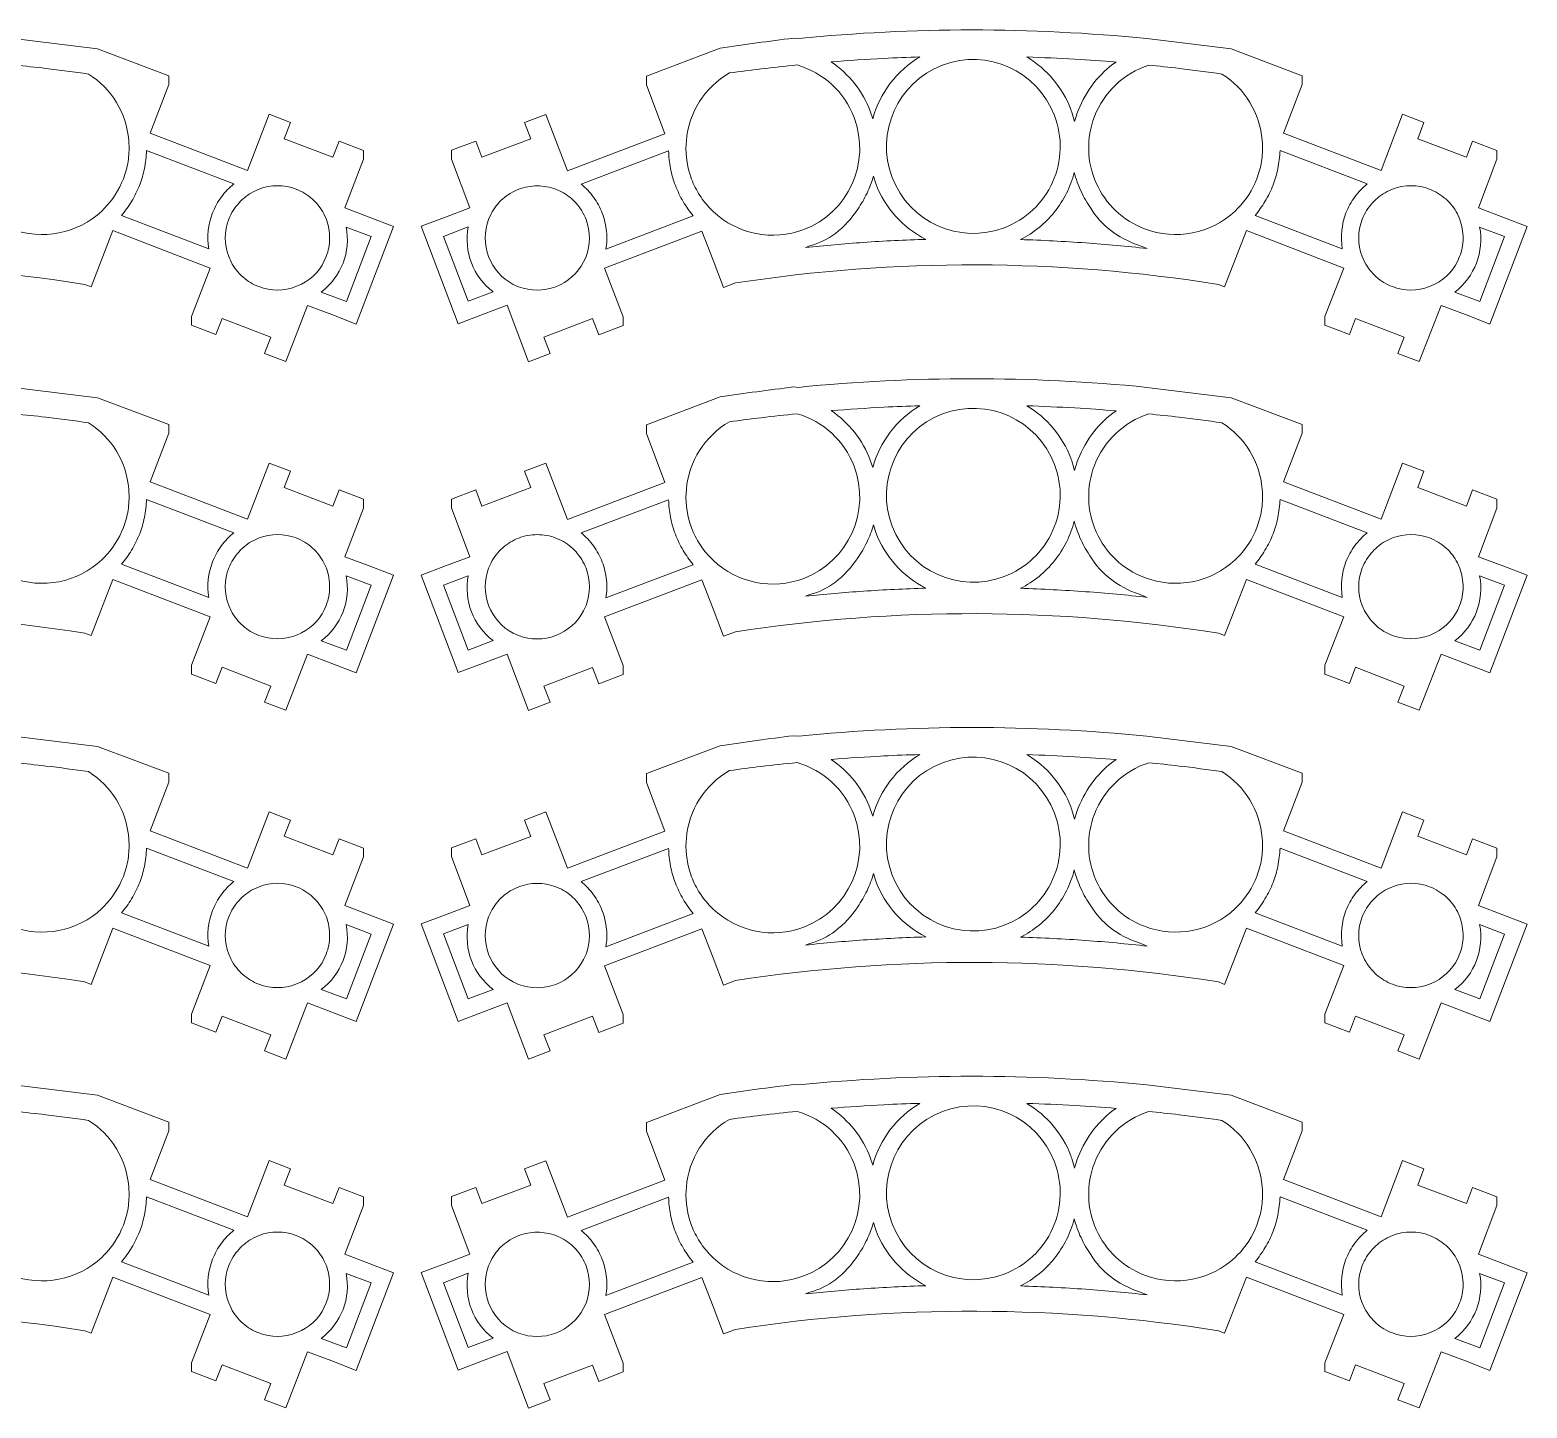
# Model space of a CAD drawing. Header units: millimetres. Extents: x 111 to 659, y 345 to 953.
# Drawn here: x 283.9 to 369.7, y 643.6 to 722.6 of the extents above; entities that cross this region are included whole.
import ezdxf

# ---------------------------------------------------------------- set-up
doc = ezdxf.new("R2010")
doc.units = ezdxf.units.MM
doc.header["$MEASUREMENT"] = 0
doc.layers.get('0').update_dxf_attribs({"linetype": 'CONTINUOUS', "lineweight": 0})

msp = doc.modelspace()

# ---------------------------------------------------------------- linework, layer by layer
for p, q in [((287.742, 721.5), (282.917, 722.097)), ((327.646, 722.119), (327.933, 722.097)), ((352.742, 721.5), (347.917, 722.097)), ((291.828, 719.964), (287.742, 721.5)), ((323.447, 721.548), (319.211, 719.945)), ((356.828, 719.964), (352.742, 721.5)), ((291.828, 719.964), (291.828, 719.464)), ((319.211, 719.445), (319.211, 719.945)), ((356.828, 719.964), (356.828, 719.464)), ((290.752, 716.674), (291.828, 719.464)), ((319.211, 719.445), (320.278, 716.643)), ((355.752, 716.674), (356.828, 719.464)), ((297.576, 717.757), (296.343, 714.53)), ((298.805, 717.284), (297.576, 717.757)), ((362.576, 717.757), (361.343, 714.53)), ((363.805, 717.284), (362.576, 717.757)), ((298.446, 716.355), (298.805, 717.284)), ((313.453, 717.747), (312.224, 717.284)), ((312.224, 717.284), (312.583, 716.347)), ((314.686, 714.519), (313.453, 717.747)), ((363.446, 716.355), (363.805, 717.284)), ((296.343, 714.53), (290.752, 716.674)), ((301.237, 715.289), (298.446, 716.355)), ((301.596, 716.217), (301.237, 715.289)), ((302.992, 715.677), (301.596, 716.217)), ((309.433, 716.217), (308.038, 715.689)), ((309.782, 715.289), (309.433, 716.217)), ((312.583, 716.347), (309.782, 715.289)), ((320.278, 716.643), (314.686, 714.519)), ((361.343, 714.53), (355.752, 716.674)), ((366.237, 715.289), (363.446, 716.355)), ((366.596, 716.217), (366.237, 715.289)), ((367.992, 715.677), (366.596, 716.217)), ((301.925, 712.387), (302.992, 715.177)), ((302.992, 715.177), (302.992, 715.677)), ((308.038, 715.689), (308.038, 715.189)), ((308.038, 715.189), (309.095, 712.387)), ((366.925, 712.387), (367.992, 715.177)), ((367.992, 715.177), (367.992, 715.677)), ((303.32, 711.858), (301.925, 712.387)), ((304.716, 711.321), (303.32, 711.858)), ((307.699, 711.858), (306.304, 711.332)), ((309.095, 712.387), (307.699, 711.858)), ((368.32, 711.858), (366.925, 712.387)), ((369.716, 711.321), (368.32, 711.858)), ((287.373, 707.863), (288.619, 711.082)), ((288.619, 711.082), (294.2, 708.938)), ((302.573, 705.728), (304.716, 711.321)), ((306.304, 711.332), (308.427, 705.74)), ((316.809, 708.93), (322.401, 711.051)), ((322.401, 711.051), (323.039, 709.388)), ((352.373, 707.863), (353.619, 711.082)), ((353.619, 711.082), (359.2, 708.938)), ((367.573, 705.728), (369.716, 711.321)), ((323.039, 709.388), (323.634, 707.823)), ((294.2, 708.938), (293.124, 706.159)), ((317.876, 706.139), (316.809, 708.93)), ((359.2, 708.938), (358.124, 706.159)), ((287.014, 707.999), (287.373, 707.863)), ((287.542, 708.3), (287.542, 708.3)), ((323.634, 707.823), (324.315, 708.081)), ((352.014, 707.999), (352.373, 707.863)), ((352.542, 708.3), (352.542, 708.3)), ((298.537, 703.579), (299.782, 706.795)), ((299.782, 706.795), (301.177, 706.269)), ((309.822, 706.269), (311.227, 706.806)), ((311.227, 706.806), (312.449, 703.567)), ((363.537, 703.579), (364.782, 706.795)), ((364.782, 706.795), (366.177, 706.269)), ((293.124, 705.659), (293.124, 706.159)), ((294.529, 705.119), (294.878, 706.047)), ((294.878, 706.047), (297.669, 704.97)), ((301.177, 706.269), (302.573, 705.728)), ((308.427, 705.74), (309.822, 706.269)), ((313.331, 704.97), (316.122, 706.036)), ((316.122, 706.036), (316.48, 705.099)), ((317.876, 706.139), (317.876, 705.639)), ((358.124, 705.659), (358.124, 706.159)), ((359.529, 705.119), (359.878, 706.047)), ((359.878, 706.047), (362.669, 704.97)), ((366.177, 706.269), (367.573, 705.728)), ((293.124, 705.659), (294.529, 705.119)), ((297.669, 704.97), (297.31, 704.044)), ((313.689, 704.044), (313.331, 704.97)), ((316.48, 705.099), (317.876, 705.639)), ((358.124, 705.659), (359.529, 705.119)), ((362.669, 704.97), (362.31, 704.044)), ((297.31, 704.044), (298.537, 703.579)), ((312.449, 703.567), (313.689, 704.044)), ((362.31, 704.044), (363.537, 703.579)), ((287.742, 701.5), (282.917, 702.097)), ((291.828, 699.964), (287.742, 701.5)), ((323.447, 701.548), (319.211, 699.945)), ((327.646, 702.119), (327.933, 702.097)), ((352.742, 701.5), (347.917, 702.097)), ((356.828, 699.964), (352.742, 701.5)), ((291.828, 699.964), (291.828, 699.464)), ((319.211, 699.445), (319.211, 699.945)), ((356.828, 699.964), (356.828, 699.464)), ((290.752, 696.674), (291.828, 699.464)), ((319.211, 699.445), (320.278, 696.643)), ((355.752, 696.674), (356.828, 699.464)), ((297.576, 697.757), (296.343, 694.53)), ((298.805, 697.284), (297.576, 697.757)), ((298.446, 696.355), (298.805, 697.284)), ((313.453, 697.747), (312.224, 697.284)), ((312.224, 697.284), (312.583, 696.347)), ((314.686, 694.519), (313.453, 697.747)), ((362.576, 697.757), (361.343, 694.53)), ((363.805, 697.284), (362.576, 697.757)), ((363.446, 696.355), (363.805, 697.284)), ((296.343, 694.53), (290.752, 696.674)), ((301.237, 695.289), (298.446, 696.355)), ((312.583, 696.347), (309.782, 695.289)), ((320.278, 696.643), (314.686, 694.519)), ((361.343, 694.53), (355.752, 696.674)), ((366.237, 695.289), (363.446, 696.355)), ((301.596, 696.217), (301.237, 695.289)), ((302.992, 695.677), (301.596, 696.217)), ((302.992, 695.177), (302.992, 695.677)), ((309.433, 696.217), (308.038, 695.689)), ((308.038, 695.689), (308.038, 695.189)), ((309.782, 695.289), (309.433, 696.217)), ((366.596, 696.217), (366.237, 695.289)), ((367.992, 695.677), (366.596, 696.217)), ((367.992, 695.177), (367.992, 695.677)), ((301.925, 692.387), (302.992, 695.177)), ((308.038, 695.189), (309.095, 692.387)), ((366.925, 692.387), (367.992, 695.177)), ((303.32, 691.858), (301.925, 692.387)), ((309.095, 692.387), (307.699, 691.858)), ((368.32, 691.858), (366.925, 692.387)), ((302.573, 685.728), (304.716, 691.321)), ((304.716, 691.321), (303.32, 691.858)), ((307.699, 691.858), (306.304, 691.332)), ((306.304, 691.332), (308.427, 685.74)), ((367.573, 685.728), (369.716, 691.321)), ((369.716, 691.321), (368.32, 691.858)), ((287.373, 687.863), (288.619, 691.082)), ((288.619, 691.082), (294.2, 688.938)), ((316.809, 688.93), (322.401, 691.051)), ((322.401, 691.051), (323.039, 689.388)), ((352.373, 687.863), (353.619, 691.082)), ((353.619, 691.082), (359.2, 688.938)), ((294.2, 688.938), (293.124, 686.159)), ((317.876, 686.139), (316.809, 688.93)), ((323.039, 689.388), (323.634, 687.823)), ((359.2, 688.938), (358.124, 686.159)), ((287.014, 687.999), (287.373, 687.863)), ((287.542, 688.3), (287.542, 688.3)), ((323.634, 687.823), (324.315, 688.081)), ((352.014, 687.999), (352.373, 687.863)), ((352.542, 688.3), (352.542, 688.3)), ((293.124, 685.659), (293.124, 686.159)), ((294.529, 685.119), (294.878, 686.047)), ((294.878, 686.047), (297.669, 684.97)), ((298.537, 683.579), (299.782, 686.795)), ((299.782, 686.795), (301.177, 686.269)), ((301.177, 686.269), (302.573, 685.728)), ((308.427, 685.74), (309.822, 686.269)), ((309.822, 686.269), (311.227, 686.806)), ((311.227, 686.806), (312.449, 683.567)), ((313.331, 684.97), (316.122, 686.036)), ((316.122, 686.036), (316.48, 685.099)), ((317.876, 686.139), (317.876, 685.639)), ((358.124, 685.659), (358.124, 686.159)), ((359.529, 685.119), (359.878, 686.047)), ((359.878, 686.047), (362.669, 684.97)), ((363.537, 683.579), (364.782, 686.795)), ((364.782, 686.795), (366.177, 686.269)), ((366.177, 686.269), (367.573, 685.728)), ((293.124, 685.659), (294.529, 685.119)), ((316.48, 685.099), (317.876, 685.639)), ((358.124, 685.659), (359.529, 685.119)), ((297.669, 684.97), (297.31, 684.044)), ((313.689, 684.044), (313.331, 684.97)), ((362.669, 684.97), (362.31, 684.044)), ((297.31, 684.044), (298.537, 683.579)), ((312.449, 683.567), (313.689, 684.044)), ((362.31, 684.044), (363.537, 683.579)), ((287.742, 681.5), (282.917, 682.097)), ((327.646, 682.119), (327.933, 682.097)), ((352.742, 681.5), (347.917, 682.097)), ((291.828, 679.964), (287.742, 681.5)), ((323.447, 681.548), (319.211, 679.945)), ((356.828, 679.964), (352.742, 681.5)), ((290.752, 676.674), (291.828, 679.464)), ((291.828, 679.964), (291.828, 679.464)), ((319.211, 679.445), (319.211, 679.945)), ((319.211, 679.445), (320.278, 676.643)), ((355.752, 676.674), (356.828, 679.464)), ((356.828, 679.964), (356.828, 679.464)), ((297.576, 677.757), (296.343, 674.53)), ((298.805, 677.284), (297.576, 677.757)), ((313.453, 677.747), (312.224, 677.284)), ((314.686, 674.519), (313.453, 677.747)), ((362.576, 677.757), (361.343, 674.53)), ((363.805, 677.284), (362.576, 677.757)), ((296.343, 674.53), (290.752, 676.674)), ((298.446, 676.355), (298.805, 677.284)), ((312.224, 677.284), (312.583, 676.347)), ((320.278, 676.643), (314.686, 674.519)), ((361.343, 674.53), (355.752, 676.674)), ((363.446, 676.355), (363.805, 677.284)), ((301.237, 675.289), (298.446, 676.355)), ((301.596, 676.217), (301.237, 675.289)), ((302.992, 675.677), (301.596, 676.217)), ((309.433, 676.217), (308.038, 675.689)), ((308.038, 675.689), (308.038, 675.189)), ((309.782, 675.289), (309.433, 676.217)), ((312.583, 676.347), (309.782, 675.289)), ((366.237, 675.289), (363.446, 676.355)), ((366.596, 676.217), (366.237, 675.289)), ((367.992, 675.677), (366.596, 676.217)), ((301.925, 672.387), (302.992, 675.177)), ((302.992, 675.177), (302.992, 675.677)), ((308.038, 675.189), (309.095, 672.387)), ((366.925, 672.387), (367.992, 675.177)), ((367.992, 675.177), (367.992, 675.677)), ((303.32, 671.858), (301.925, 672.387)), ((309.095, 672.387), (307.699, 671.858)), ((368.32, 671.858), (366.925, 672.387)), ((304.716, 671.321), (303.32, 671.858)), ((307.699, 671.858), (306.304, 671.332)), ((369.716, 671.321), (368.32, 671.858)), ((287.373, 667.863), (288.619, 671.082)), ((288.619, 671.082), (294.2, 668.938)), ((302.573, 665.728), (304.716, 671.321)), ((306.304, 671.332), (308.427, 665.74)), ((316.809, 668.93), (322.401, 671.051)), ((322.401, 671.051), (323.039, 669.388)), ((352.373, 667.863), (353.619, 671.082)), ((353.619, 671.082), (359.2, 668.938)), ((367.573, 665.728), (369.716, 671.321)), ((294.2, 668.938), (293.124, 666.159)), ((317.876, 666.139), (316.809, 668.93)), ((323.039, 669.388), (323.634, 667.823)), ((359.2, 668.938), (358.124, 666.159)), ((287.014, 667.999), (287.373, 667.863)), ((287.542, 668.3), (287.542, 668.3)), ((323.634, 667.823), (324.315, 668.081)), ((352.014, 667.999), (352.373, 667.863)), ((352.542, 668.3), (352.542, 668.3)), ((298.537, 663.579), (299.782, 666.795)), ((299.782, 666.795), (301.177, 666.269)), ((301.177, 666.269), (302.573, 665.728)), ((308.427, 665.74), (309.822, 666.269)), ((309.822, 666.269), (311.227, 666.806)), ((311.227, 666.806), (312.449, 663.567)), ((363.537, 663.579), (364.782, 666.795)), ((364.782, 666.795), (366.177, 666.269)), ((366.177, 666.269), (367.573, 665.728)), ((293.124, 665.659), (293.124, 666.159)), ((293.124, 665.659), (294.529, 665.119)), ((294.529, 665.119), (294.878, 666.047)), ((294.878, 666.047), (297.669, 664.97)), ((313.331, 664.97), (316.122, 666.036)), ((316.122, 666.036), (316.48, 665.099)), ((316.48, 665.099), (317.876, 665.639)), ((317.876, 666.139), (317.876, 665.639)), ((358.124, 665.659), (358.124, 666.159)), ((358.124, 665.659), (359.529, 665.119)), ((359.529, 665.119), (359.878, 666.047)), ((359.878, 666.047), (362.669, 664.97)), ((297.669, 664.97), (297.31, 664.044)), ((313.689, 664.044), (313.331, 664.97)), ((362.669, 664.97), (362.31, 664.044)), ((297.31, 664.044), (298.537, 663.579)), ((312.449, 663.567), (313.689, 664.044)), ((362.31, 664.044), (363.537, 663.579)), ((287.742, 661.5), (282.917, 662.097)), ((327.646, 662.119), (327.933, 662.097)), ((352.742, 661.5), (347.917, 662.097)), ((291.828, 659.964), (287.742, 661.5)), ((323.447, 661.548), (319.211, 659.945)), ((356.828, 659.964), (352.742, 661.5)), ((290.752, 656.674), (291.828, 659.464)), ((291.828, 659.964), (291.828, 659.464)), ((319.211, 659.445), (319.211, 659.945)), ((319.211, 659.445), (320.278, 656.643)), ((355.752, 656.674), (356.828, 659.464)), ((356.828, 659.964), (356.828, 659.464)), ((297.576, 657.757), (296.343, 654.53)), ((298.805, 657.284), (297.576, 657.757)), ((313.453, 657.747), (312.224, 657.284)), ((314.686, 654.519), (313.453, 657.747)), ((362.576, 657.757), (361.343, 654.53)), ((363.805, 657.284), (362.576, 657.757)), ((298.446, 656.355), (298.805, 657.284)), ((312.224, 657.284), (312.583, 656.347)), ((363.446, 656.355), (363.805, 657.284)), ((296.343, 654.53), (290.752, 656.674)), ((301.237, 655.289), (298.446, 656.355)), ((301.596, 656.217), (301.237, 655.289)), ((302.992, 655.677), (301.596, 656.217)), ((309.433, 656.217), (308.038, 655.689)), ((309.782, 655.289), (309.433, 656.217)), ((312.583, 656.347), (309.782, 655.289)), ((320.278, 656.643), (314.686, 654.519)), ((361.343, 654.53), (355.752, 656.674)), ((366.237, 655.289), (363.446, 656.355)), ((366.596, 656.217), (366.237, 655.289)), ((367.992, 655.677), (366.596, 656.217)), ((301.925, 652.387), (302.992, 655.177)), ((302.992, 655.177), (302.992, 655.677)), ((308.038, 655.689), (308.038, 655.189)), ((308.038, 655.189), (309.095, 652.387)), ((366.925, 652.387), (367.992, 655.177)), ((367.992, 655.177), (367.992, 655.677)), ((303.32, 651.858), (301.925, 652.387)), ((304.716, 651.321), (303.32, 651.858)), ((307.699, 651.858), (306.304, 651.332)), ((309.095, 652.387), (307.699, 651.858)), ((368.32, 651.858), (366.925, 652.387)), ((369.716, 651.321), (368.32, 651.858)), ((287.373, 647.863), (288.619, 651.082)), ((288.619, 651.082), (294.2, 648.938)), ((302.573, 645.728), (304.716, 651.321)), ((306.304, 651.332), (308.427, 645.74)), ((316.809, 648.93), (322.401, 651.051)), ((322.401, 651.051), (323.039, 649.388)), ((352.373, 647.863), (353.619, 651.082)), ((353.619, 651.082), (359.2, 648.938)), ((367.573, 645.728), (369.716, 651.321)), ((323.039, 649.388), (323.634, 647.823)), ((287.542, 648.3), (287.542, 648.3)), ((294.2, 648.938), (293.124, 646.159)), ((317.876, 646.139), (316.809, 648.93)), ((352.542, 648.3), (352.542, 648.3)), ((359.2, 648.938), (358.124, 646.159)), ((287.014, 647.999), (287.373, 647.863)), ((323.634, 647.823), (324.315, 648.081)), ((352.014, 647.999), (352.373, 647.863)), ((298.537, 643.579), (299.782, 646.795)), ((299.782, 646.795), (301.177, 646.269)), ((309.822, 646.269), (311.227, 646.806)), ((311.227, 646.806), (312.449, 643.567)), ((363.537, 643.579), (364.782, 646.795)), ((364.782, 646.795), (366.177, 646.269)), ((293.124, 645.659), (293.124, 646.159)), ((293.124, 645.659), (294.529, 645.119)), ((294.529, 645.119), (294.878, 646.047)), ((294.878, 646.047), (297.669, 644.97)), ((301.177, 646.269), (302.573, 645.728)), ((308.427, 645.74), (309.822, 646.269)), ((313.331, 644.97), (316.122, 646.036)), ((316.122, 646.036), (316.48, 645.099)), ((316.48, 645.099), (317.876, 645.639)), ((317.876, 646.139), (317.876, 645.639)), ((358.124, 645.659), (358.124, 646.159)), ((358.124, 645.659), (359.529, 645.119)), ((359.529, 645.119), (359.878, 646.047)), ((359.878, 646.047), (362.669, 644.97)), ((366.177, 646.269), (367.573, 645.728)), ((297.669, 644.97), (297.31, 644.044)), ((313.689, 644.044), (313.331, 644.97)), ((362.669, 644.97), (362.31, 644.044)), ((297.31, 644.044), (298.537, 643.579)), ((312.449, 643.567), (313.689, 644.044)), ((362.31, 644.044), (363.537, 643.579))]:
    msp.add_line(p, q)
for points in [[(289.526, 716.266), (289.536, 716.066, -0.054425), (289.487, 715.051, -0.053487), (289.217, 714.052, -0.100953), (288.12, 712.347), (287.981, 712.207, -0.287067), (282.778, 711.191, -0.415558), (279.907, 717.619, -0.226917), (283.017, 720.57, -0.007068), (284.764, 720.384, -0.005027), (287.213, 720.064, -0.236584), (289.526, 716.266)], [(328.232, 711.141, -0.287831), (323.049, 712.179), (322.909, 712.317, -0.052854), (322.278, 713.1, -0.050815), (321.803, 714.032, -0.102063), (321.484, 716.035), (321.504, 716.235, -0.24494), (323.976, 720.123, -0.00509), (325.803, 720.358, -0.004547), (327.853, 720.581, -0.236269), (331.122, 717.571, -0.414028), (328.232, 711.141)], [(332.049, 717.928, 0.077823), (331.158, 719.506, 0.076395), (329.807, 720.761, -0.005371), (332.827, 720.959, -0.007873), (334.89, 721.04, 0.194251), (332.199, 717.501), (332.049, 717.928)], [(342.615, 717.681, -0.415192), (339.734, 711.25, -0.413691), (333.305, 714.131, -0.413162), (336.186, 720.57, -0.414145), (342.615, 717.681)], [(343.98, 717.979, 0.013291), (343.838, 717.577, 0.02236), (343.771, 717.332, 0.004326), (343.607, 717.878, 0.014539), (343.552, 718.038, 0.16748), (341.03, 721.04, -0.00559), (343.791, 720.914, -0.006552), (346.143, 720.75, 0.076515), (344.869, 719.55, 0.074146), (343.98, 717.979)], [(354.526, 716.266), (354.536, 716.066, -0.054425), (354.487, 715.051, -0.053487), (354.217, 714.052, -0.100953), (353.12, 712.347), (352.981, 712.207, -0.287067), (347.778, 711.191, -0.415558), (344.907, 717.619, -0.226917), (348.017, 720.57, -0.007068), (349.764, 720.384, -0.005027), (352.213, 720.064, -0.236584), (354.526, 716.266)], [(294.33, 712.097, 0.132628), (294.121, 710.044), (289.117, 711.959, 0.041693), (289.687, 712.759, 0.038876), (290.154, 713.703, 0.042088), (290.423, 714.629, 0.03848), (290.552, 715.675), (295.556, 713.762, 0.066325), (294.843, 713.023, 0.064288), (294.33, 712.097)], [(316.68, 712.077, 0.06475), (316.181, 713.003, 0.065968), (315.473, 713.754), (320.487, 715.656, 0.044697), (320.591, 714.665, 0.043134), (320.876, 713.672, 0.041118), (321.322, 712.749, 0.041962), (321.903, 711.928), (316.889, 710.024, 0.069681), (316.927, 711.037, 0.065961), (316.68, 712.077)], [(359.33, 712.097, 0.132628), (359.121, 710.044), (354.117, 711.959, 0.041693), (354.687, 712.759, 0.038876), (355.154, 713.703, 0.042088), (355.423, 714.629, 0.03848), (355.552, 715.675), (360.556, 713.762, 0.066325), (359.843, 713.023, 0.064288), (359.33, 712.097)], [(344.698, 712.367, 0.091045), (345.823, 711.112, 0.084168), (347.429, 710.255), (347.937, 710.055, 0.010209), (344.405, 710.379, 0.009685), (340.671, 710.572, 0.106995), (342.615, 712.153, 0.105702), (343.751, 714.421, 0.045155), (344.136, 713.339, 0.046146), (344.698, 712.367)], [(299.124, 713.464, -0.088924), (300.07, 712.881, -0.092954), (300.719, 712.038), (300.859, 711.729, -0.087529), (301.047, 710.629, -0.092877), (300.849, 709.596, -0.186269), (299.433, 708.013), (299.114, 707.872, -0.18288), (296.991, 707.872, -0.092851), (296.082, 708.418, -0.088925), (295.397, 709.287), (295.257, 709.596, -0.184249), (295.267, 711.74, -0.087631), (295.85, 712.673, -0.090656), (296.692, 713.324), (297.001, 713.464, -0.184413), (299.124, 713.464)], [(314.018, 707.864, -0.182868), (311.885, 707.864), (311.576, 708.001, -0.184268), (310.161, 709.596, -0.182216), (310.161, 711.729), (310.301, 712.038, -0.090804), (310.975, 712.9, -0.092576), (311.895, 713.453, -0.093671), (312.94, 713.65, -0.089911), (314.028, 713.453), (314.337, 713.315, -0.091831), (315.178, 712.66, -0.08886), (315.753, 711.72, -0.181041), (315.753, 709.588), (315.613, 709.287, -0.181394), (314.018, 707.864)], [(328.341, 710.114), (328.59, 710.215, 0.100766), (330.053, 710.928, 0.086609), (331.331, 712.317, 0.043118), (331.864, 713.23, 0.043491), (332.229, 714.213), (332.368, 713.782, 0.186024), (335.239, 710.584, 0.009334), (331.654, 710.407, 0.010074), (328.341, 710.114)], [(364.124, 713.464, -0.088924), (365.07, 712.881, -0.092954), (365.719, 712.038), (365.859, 711.729, -0.087529), (366.047, 710.629, -0.092877), (365.849, 709.596, -0.186269), (364.433, 708.013), (364.114, 707.872, -0.18288), (361.991, 707.872, -0.092851), (361.082, 708.418, -0.088925), (360.397, 709.287), (360.257, 709.596, -0.184249), (360.267, 711.74, -0.087631), (360.85, 712.673, -0.090656), (361.692, 713.324), (362.001, 713.464, -0.184413), (364.124, 713.464)], [(302.005, 707.025), (300.57, 707.563, 0.285719), (301.995, 711.29), (303.42, 710.744), (302.005, 707.025)], [(308.989, 707.034), (310.424, 707.571, -0.285719), (308.999, 711.298), (307.574, 710.753), (308.989, 707.034)], [(367.005, 707.025), (365.57, 707.563, 0.285719), (366.995, 711.29), (368.42, 710.744), (367.005, 707.025)], [(328.232, 691.141, -0.287831), (323.049, 692.179), (322.909, 692.317, -0.052854), (322.278, 693.1, -0.050815), (321.803, 694.032, -0.102063), (321.484, 696.035), (321.504, 696.235, -0.24494), (323.976, 700.123, -0.00509), (325.803, 700.358, -0.004547), (327.853, 700.581, -0.236269), (331.122, 697.571, -0.414028), (328.232, 691.141)], [(332.049, 697.928, 0.077823), (331.158, 699.506, 0.076395), (329.807, 700.761, -0.005371), (332.827, 700.959, -0.007873), (334.89, 701.04, 0.194251), (332.199, 697.501), (332.049, 697.928)], [(342.615, 697.681, -0.415192), (339.734, 691.25, -0.413691), (333.305, 694.131, -0.413162), (336.186, 700.57, -0.414145), (342.615, 697.681)], [(343.98, 697.979, 0.013291), (343.838, 697.577, 0.02236), (343.771, 697.332, 0.004326), (343.607, 697.878, 0.014539), (343.552, 698.038, 0.16748), (341.03, 701.04, -0.00559), (343.791, 700.914, -0.006552), (346.143, 700.75, 0.076515), (344.869, 699.55, 0.074146), (343.98, 697.979)], [(289.526, 696.266), (289.536, 696.066, -0.054425), (289.487, 695.051, -0.053487), (289.217, 694.052, -0.100953), (288.12, 692.347), (287.981, 692.207, -0.287067), (282.778, 691.191, -0.415558), (279.907, 697.619, -0.226917), (283.017, 700.57, -0.007068), (284.764, 700.384, -0.005027), (287.213, 700.064, -0.236584), (289.526, 696.266)], [(354.526, 696.266), (354.536, 696.066, -0.054425), (354.487, 695.051, -0.053487), (354.217, 694.052, -0.100953), (353.12, 692.347), (352.981, 692.207, -0.287067), (347.778, 691.191, -0.415558), (344.907, 697.619, -0.226917), (348.017, 700.57, -0.007068), (349.764, 700.384, -0.005027), (352.213, 700.064, -0.236584), (354.526, 696.266)], [(294.33, 692.097, 0.132628), (294.121, 690.044), (289.117, 691.959, 0.041693), (289.687, 692.759, 0.038876), (290.154, 693.703, 0.042088), (290.423, 694.629, 0.03848), (290.552, 695.675), (295.556, 693.762, 0.066325), (294.843, 693.023, 0.064288), (294.33, 692.097)], [(316.68, 692.077, 0.06475), (316.181, 693.003, 0.065968), (315.473, 693.754), (320.487, 695.656, 0.044697), (320.591, 694.665, 0.043134), (320.876, 693.672, 0.041118), (321.322, 692.749, 0.041962), (321.903, 691.928), (316.889, 690.024, 0.069681), (316.927, 691.037, 0.065961), (316.68, 692.077)], [(359.33, 692.097, 0.132628), (359.121, 690.044), (354.117, 691.959, 0.041693), (354.687, 692.759, 0.038876), (355.154, 693.703, 0.042088), (355.423, 694.629, 0.03848), (355.552, 695.675), (360.556, 693.762, 0.066325), (359.843, 693.023, 0.064288), (359.33, 692.097)], [(328.341, 690.114), (328.59, 690.215, 0.100766), (330.053, 690.928, 0.086609), (331.331, 692.317, 0.043118), (331.864, 693.23, 0.043491), (332.229, 694.213), (332.368, 693.782, 0.186024), (335.239, 690.584, 0.009334), (331.654, 690.407, 0.010074), (328.341, 690.114)], [(344.698, 692.367, 0.091045), (345.823, 691.112, 0.084168), (347.429, 690.255), (347.937, 690.055, 0.010209), (344.405, 690.379, 0.009685), (340.671, 690.572, 0.106995), (342.615, 692.153, 0.105702), (343.751, 694.421, 0.045155), (344.136, 693.339, 0.046146), (344.698, 692.367)], [(299.124, 693.464, -0.088924), (300.07, 692.881, -0.092954), (300.719, 692.038), (300.859, 691.729, -0.087529), (301.047, 690.629, -0.092877), (300.849, 689.596, -0.186269), (299.433, 688.013), (299.114, 687.872, -0.18288), (296.991, 687.872, -0.092851), (296.082, 688.418, -0.088925), (295.397, 689.287), (295.257, 689.596, -0.184249), (295.267, 691.74, -0.087631), (295.85, 692.673, -0.090656), (296.692, 693.324), (297.001, 693.464, -0.184413), (299.124, 693.464)], [(314.018, 687.864, -0.182868), (311.885, 687.864), (311.576, 688.001, -0.184268), (310.161, 689.596, -0.182216), (310.161, 691.729), (310.301, 692.038, -0.090804), (310.975, 692.9, -0.092576), (311.895, 693.453, -0.093671), (312.94, 693.65, -0.089911), (314.028, 693.453), (314.337, 693.315, -0.091831), (315.178, 692.66, -0.08886), (315.753, 691.72, -0.181041), (315.753, 689.588), (315.613, 689.287, -0.181394), (314.018, 687.864)], [(364.124, 693.464, -0.088924), (365.07, 692.881, -0.092954), (365.719, 692.038), (365.859, 691.729, -0.087529), (366.047, 690.629, -0.092877), (365.849, 689.596, -0.186269), (364.433, 688.013), (364.114, 687.872, -0.18288), (361.991, 687.872, -0.092851), (361.082, 688.418, -0.088925), (360.397, 689.287), (360.257, 689.596, -0.184249), (360.267, 691.74, -0.087631), (360.85, 692.673, -0.090656), (361.692, 693.324), (362.001, 693.464, -0.184413), (364.124, 693.464)], [(302.005, 687.025), (300.57, 687.563, 0.285719), (301.995, 691.29), (303.42, 690.744), (302.005, 687.025)], [(308.989, 687.034), (310.424, 687.571, -0.285719), (308.999, 691.298), (307.574, 690.753), (308.989, 687.034)], [(367.005, 687.025), (365.57, 687.563, 0.285719), (366.995, 691.29), (368.42, 690.744), (367.005, 687.025)], [(332.049, 677.928, 0.077823), (331.158, 679.506, 0.076395), (329.807, 680.761, -0.005371), (332.827, 680.959, -0.007873), (334.89, 681.04, 0.194251), (332.199, 677.501), (332.049, 677.928)], [(342.615, 677.681, -0.415192), (339.734, 671.25, -0.413691), (333.305, 674.131, -0.413162), (336.186, 680.57, -0.414145), (342.615, 677.681)], [(343.98, 677.979, 0.013291), (343.838, 677.577, 0.02236), (343.771, 677.332, 0.004326), (343.607, 677.878, 0.014539), (343.552, 678.038, 0.16748), (341.03, 681.04, -0.00559), (343.791, 680.914, -0.006552), (346.143, 680.75, 0.076515), (344.869, 679.55, 0.074146), (343.98, 677.979)], [(289.526, 676.266), (289.536, 676.066, -0.054425), (289.487, 675.051, -0.053487), (289.217, 674.052, -0.100953), (288.12, 672.347), (287.981, 672.207, -0.287067), (282.778, 671.191, -0.415558), (279.907, 677.619, -0.226917), (283.017, 680.57, -0.007068), (284.764, 680.384, -0.005027), (287.213, 680.064, -0.236584), (289.526, 676.266)], [(328.232, 671.141, -0.287831), (323.049, 672.179), (322.909, 672.317, -0.052854), (322.278, 673.1, -0.050815), (321.803, 674.032, -0.102063), (321.484, 676.035), (321.504, 676.235, -0.24494), (323.976, 680.123, -0.00509), (325.803, 680.358, -0.004547), (327.853, 680.581, -0.236269), (331.122, 677.571, -0.414028), (328.232, 671.141)], [(354.526, 676.266), (354.536, 676.066, -0.054425), (354.487, 675.051, -0.053487), (354.217, 674.052, -0.100953), (353.12, 672.347), (352.981, 672.207, -0.287067), (347.778, 671.191, -0.415558), (344.907, 677.619, -0.226917), (348.017, 680.57, -0.007068), (349.764, 680.384, -0.005027), (352.213, 680.064, -0.236584), (354.526, 676.266)], [(294.33, 672.097, 0.132628), (294.121, 670.044), (289.117, 671.959, 0.041693), (289.687, 672.759, 0.038876), (290.154, 673.703, 0.042088), (290.423, 674.629, 0.03848), (290.552, 675.675), (295.556, 673.762, 0.066325), (294.843, 673.023, 0.064288), (294.33, 672.097)], [(316.68, 672.077, 0.06475), (316.181, 673.003, 0.065968), (315.473, 673.754), (320.487, 675.656, 0.044697), (320.591, 674.665, 0.043134), (320.876, 673.672, 0.041118), (321.322, 672.749, 0.041962), (321.903, 671.928), (316.889, 670.024, 0.069681), (316.927, 671.037, 0.065961), (316.68, 672.077)], [(359.33, 672.097, 0.132628), (359.121, 670.044), (354.117, 671.959, 0.041693), (354.687, 672.759, 0.038876), (355.154, 673.703, 0.042088), (355.423, 674.629, 0.03848), (355.552, 675.675), (360.556, 673.762, 0.066325), (359.843, 673.023, 0.064288), (359.33, 672.097)], [(328.341, 670.114), (328.59, 670.215, 0.100766), (330.053, 670.928, 0.086609), (331.331, 672.317, 0.043118), (331.864, 673.23, 0.043491), (332.229, 674.213), (332.368, 673.782, 0.186024), (335.239, 670.584, 0.009334), (331.654, 670.407, 0.010074), (328.341, 670.114)], [(344.698, 672.367, 0.091045), (345.823, 671.112, 0.084168), (347.429, 670.255), (347.937, 670.055, 0.010209), (344.405, 670.379, 0.009685), (340.671, 670.572, 0.106995), (342.615, 672.153, 0.105702), (343.751, 674.421, 0.045155), (344.136, 673.339, 0.046146), (344.698, 672.367)], [(299.124, 673.464, -0.088924), (300.07, 672.881, -0.092954), (300.719, 672.038), (300.859, 671.729, -0.087529), (301.047, 670.629, -0.092877), (300.849, 669.596, -0.186269), (299.433, 668.013), (299.114, 667.872, -0.18288), (296.991, 667.872, -0.092851), (296.082, 668.418, -0.088925), (295.397, 669.287), (295.257, 669.596, -0.184249), (295.267, 671.74, -0.087631), (295.85, 672.673, -0.090656), (296.692, 673.324), (297.001, 673.464, -0.184413), (299.124, 673.464)], [(314.018, 667.864, -0.182868), (311.885, 667.864), (311.576, 668.001, -0.184268), (310.161, 669.596, -0.182216), (310.161, 671.729), (310.301, 672.038, -0.090804), (310.975, 672.9, -0.092576), (311.895, 673.453, -0.093671), (312.94, 673.65, -0.089911), (314.028, 673.453), (314.337, 673.315, -0.091831), (315.178, 672.66, -0.08886), (315.753, 671.72, -0.181041), (315.753, 669.588), (315.613, 669.287, -0.181394), (314.018, 667.864)], [(364.124, 673.464, -0.088924), (365.07, 672.881, -0.092954), (365.719, 672.038), (365.859, 671.729, -0.087529), (366.047, 670.629, -0.092877), (365.849, 669.596, -0.186269), (364.433, 668.013), (364.114, 667.872, -0.18288), (361.991, 667.872, -0.092851), (361.082, 668.418, -0.088925), (360.397, 669.287), (360.257, 669.596, -0.184249), (360.267, 671.74, -0.087631), (360.85, 672.673, -0.090656), (361.692, 673.324), (362.001, 673.464, -0.184413), (364.124, 673.464)], [(302.005, 667.025), (300.57, 667.563, 0.285719), (301.995, 671.29), (303.42, 670.744), (302.005, 667.025)], [(308.989, 667.034), (310.424, 667.571, -0.285719), (308.999, 671.298), (307.574, 670.753), (308.989, 667.034)], [(367.005, 667.025), (365.57, 667.563, 0.285719), (366.995, 671.29), (368.42, 670.744), (367.005, 667.025)], [(289.526, 656.266), (289.536, 656.066, -0.054425), (289.487, 655.051, -0.053487), (289.217, 654.052, -0.100953), (288.12, 652.347), (287.981, 652.207, -0.287067), (282.778, 651.191, -0.415558), (279.907, 657.619, -0.226917), (283.017, 660.57, -0.007068), (284.764, 660.384, -0.005027), (287.213, 660.064, -0.236584), (289.526, 656.266)], [(328.232, 651.141, -0.287831), (323.049, 652.179), (322.909, 652.317, -0.052854), (322.278, 653.1, -0.050815), (321.803, 654.032, -0.102063), (321.484, 656.035), (321.504, 656.235, -0.24494), (323.976, 660.123, -0.00509), (325.803, 660.358, -0.004547), (327.853, 660.581, -0.236269), (331.122, 657.571, -0.414028), (328.232, 651.141)], [(332.049, 657.928, 0.077823), (331.158, 659.506, 0.076395), (329.807, 660.761, -0.005371), (332.827, 660.959, -0.007873), (334.89, 661.04, 0.194251), (332.199, 657.501), (332.049, 657.928)], [(342.615, 657.681, -0.415192), (339.734, 651.25, -0.413691), (333.305, 654.131, -0.413162), (336.186, 660.57, -0.414145), (342.615, 657.681)], [(343.98, 657.979, 0.013291), (343.838, 657.577, 0.02236), (343.771, 657.332, 0.004326), (343.607, 657.878, 0.014539), (343.552, 658.038, 0.16748), (341.03, 661.04, -0.00559), (343.791, 660.914, -0.006552), (346.143, 660.75, 0.076515), (344.869, 659.55, 0.074146), (343.98, 657.979)], [(354.526, 656.266), (354.536, 656.066, -0.054425), (354.487, 655.051, -0.053487), (354.217, 654.052, -0.100953), (353.12, 652.347), (352.981, 652.207, -0.287067), (347.778, 651.191, -0.415558), (344.907, 657.619, -0.226917), (348.017, 660.57, -0.007068), (349.764, 660.384, -0.005027), (352.213, 660.064, -0.236584), (354.526, 656.266)], [(294.33, 652.097, 0.132628), (294.121, 650.044), (289.117, 651.959, 0.041693), (289.687, 652.759, 0.038876), (290.154, 653.703, 0.042088), (290.423, 654.629, 0.03848), (290.552, 655.675), (295.556, 653.762, 0.066325), (294.843, 653.023, 0.064288), (294.33, 652.097)], [(316.68, 652.077, 0.06475), (316.181, 653.003, 0.065968), (315.473, 653.754), (320.487, 655.656, 0.044697), (320.591, 654.665, 0.043134), (320.876, 653.672, 0.041118), (321.322, 652.749, 0.041962), (321.903, 651.928), (316.889, 650.024, 0.069681), (316.927, 651.037, 0.065961), (316.68, 652.077)], [(359.33, 652.097, 0.132628), (359.121, 650.044), (354.117, 651.959, 0.041693), (354.687, 652.759, 0.038876), (355.154, 653.703, 0.042088), (355.423, 654.629, 0.03848), (355.552, 655.675), (360.556, 653.762, 0.066325), (359.843, 653.023, 0.064288), (359.33, 652.097)], [(344.698, 652.367, 0.091045), (345.823, 651.112, 0.084168), (347.429, 650.255), (347.937, 650.055, 0.010209), (344.405, 650.379, 0.009685), (340.671, 650.572, 0.106995), (342.615, 652.153, 0.105702), (343.751, 654.421, 0.045155), (344.136, 653.339, 0.046146), (344.698, 652.367)], [(299.124, 653.464, -0.088924), (300.07, 652.881, -0.092954), (300.719, 652.038), (300.859, 651.729, -0.087529), (301.047, 650.629, -0.092877), (300.849, 649.596, -0.186269), (299.433, 648.013), (299.114, 647.872, -0.18288), (296.991, 647.872, -0.092851), (296.082, 648.418, -0.088925), (295.397, 649.287), (295.257, 649.596, -0.184249), (295.267, 651.74, -0.087631), (295.85, 652.673, -0.090656), (296.692, 653.324), (297.001, 653.464, -0.184413), (299.124, 653.464)], [(314.018, 647.864, -0.182868), (311.885, 647.864), (311.576, 648.001, -0.184268), (310.161, 649.596, -0.182216), (310.161, 651.729), (310.301, 652.038, -0.090804), (310.975, 652.9, -0.092576), (311.895, 653.453, -0.093671), (312.94, 653.65, -0.089911), (314.028, 653.453), (314.337, 653.315, -0.091831), (315.178, 652.66, -0.08886), (315.753, 651.72, -0.181041), (315.753, 649.588), (315.613, 649.287, -0.181394), (314.018, 647.864)], [(328.341, 650.114), (328.59, 650.215, 0.100766), (330.053, 650.928, 0.086609), (331.331, 652.317, 0.043118), (331.864, 653.23, 0.043491), (332.229, 654.213), (332.368, 653.782, 0.186024), (335.239, 650.584, 0.009334), (331.654, 650.407, 0.010074), (328.341, 650.114)], [(364.124, 653.464, -0.088924), (365.07, 652.881, -0.092954), (365.719, 652.038), (365.859, 651.729, -0.087529), (366.047, 650.629, -0.092877), (365.849, 649.596, -0.186269), (364.433, 648.013), (364.114, 647.872, -0.18288), (361.991, 647.872, -0.092851), (361.082, 648.418, -0.088925), (360.397, 649.287), (360.257, 649.596, -0.184249), (360.267, 651.74, -0.087631), (360.85, 652.673, -0.090656), (361.692, 653.324), (362.001, 653.464, -0.184413), (364.124, 653.464)], [(302.005, 647.025), (300.57, 647.563, 0.285719), (301.995, 651.29), (303.42, 650.744), (302.005, 647.025)], [(308.989, 647.034), (310.424, 647.571, -0.285719), (308.999, 651.298), (307.574, 650.753), (308.989, 647.034)], [(367.005, 647.025), (365.57, 647.563, 0.285719), (366.995, 651.29), (368.42, 650.744), (367.005, 647.025)]]:
    msp.add_lwpolyline(points, format="xyb", close=True)
for centre, radius, start, end in [((346.875, 564.881), 158.409, 96.97234, 98.50486), ((337.874, 622.346), 100.245, 90.00003, 95.69108), ((337.874, 620.263), 102.328, 84.36718, 90.00006), ((272.904, 619.791), 89.329, 80.91209, 98.75043), ((337.904, 619.791), 89.329, 80.91209, 98.75043), ((337.874, 602.346), 100.245, 90.00003, 95.69108), ((337.874, 600.263), 102.328, 84.36718, 90.00006), ((346.875, 544.881), 158.409, 96.97234, 98.50486), ((272.904, 599.791), 89.329, 80.91209, 98.75043), ((337.904, 599.791), 89.329, 80.91209, 98.75043), ((337.874, 582.346), 100.245, 90.00003, 95.69108), ((337.874, 580.263), 102.328, 84.36718, 90.00006), ((346.875, 524.881), 158.409, 96.97234, 98.50486), ((272.904, 579.791), 89.329, 80.91209, 98.75043), ((337.904, 579.791), 89.329, 80.91209, 98.75043), ((346.875, 504.881), 158.409, 96.97234, 98.50486), ((337.874, 562.346), 100.245, 90.00003, 95.69108), ((337.874, 560.263), 102.328, 84.36718, 90.00006), ((272.904, 559.791), 89.329, 80.91209, 98.75043), ((337.904, 559.791), 89.329, 80.91209, 98.75043)]:
    msp.add_arc(centre, radius, start, end)

doc.saveas('drawing.dxf')
